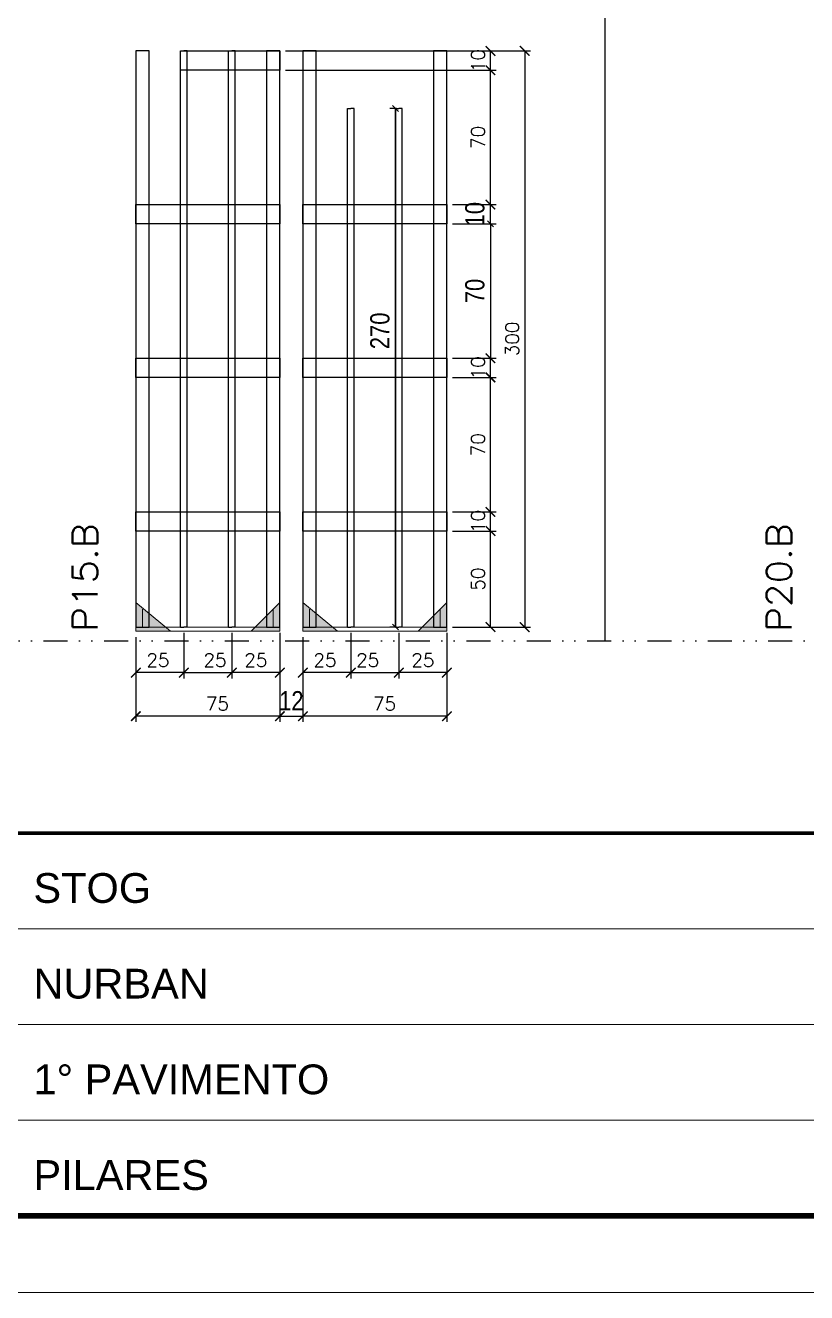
# Model space of a CAD drawing. Header units: millimetres. Extents: x 169816 to 178745, y 96537 to 113647.
# Drawn here: x 173681 to 174087, y 102280 to 102940 of the extents above; entities that cross this region are included whole.
import ezdxf

# ---------------------------------------------------------------- set-up
doc = ezdxf.new("R2010")
doc.units = ezdxf.units.MM
for name, pattern in [('CONTINUO', [0]), ('DASHED', [0.75, 0.5, -0.25]), ('DIVIDE2', [0.625, 0.25, -0.125, 0, -0.125, 0, -0.125]), ('HIDDEN', [0.375, 0.25, -0.125])]:
    doc.linetypes.add(name, pattern=pattern)
for name, color, linetype in [('COTA', 241, 'Continuous'), ('Nível', 160, 'Continuous'), ('SARR_2.2x10', 60, 'Continuous'), ('SARR_3.5x7', 81, 'Continuous'), ('SARR_7x7', 40, 'Continuous'), ('Texto Nível', 251, 'Continuous')]:
    doc.layers.add(name, color=color, linetype=linetype)
for name, color, linetype, lineweight in [('Folhas', 255, 'Continuous', 9), ('Madeira', 126, 'Continuous', 18), ('Sarr 2.2x7', 40, 'Continuous', 9), ('SARRAFO DE PRESSAO', 251, 'DASHED', 9), ('Texto Seção', 7, 'Continuous', 15)]:
    doc.layers.add(name, color=color, linetype=linetype, lineweight=lineweight)
doc.styles.add('ARIAL', font='arial.ttf')
doc.styles.add('COTA TECNICA', font='techl___.ttf', dxfattribs={"height": 10})
doc.styles.add('REGUA-120', font='ROMANS.shx', dxfattribs={"height": 15})
doc.styles.add('ROMANS', font='romans.shx')
doc.dimstyles.new('Cota Paínel', dxfattribs={"dimtxt": 7, "dimasz": 5, "dimexe": 3, "dimexo": 3, "dimgap": 3, "dimtad": 1, "dimdec": 1, "dimzin": 12, "dimdsep": 46, "dimtxsty": 'ROMANS', "dimblk": 'ARCHTICK', "dimcen": 0, "dimclrd": 4, "dimclre": 4, "dimclrt": 1, "dimadec": 1, "dimazin": 3, "dimtfac": 1, "dimtdec": 1, "dimtmove": 0, "dimatfit": 3, "dimldrblk": 'OBLIQUE', "dimfxl": 1, "dimtolj": 1, "dimtzin": 12, "dimarcsym": 0})
doc.dimstyles.new('PAINEL', dxfattribs={"dimtxt": 10, "dimasz": 3, "dimexe": 3, "dimexo": 3, "dimgap": 3, "dimtad": 1, "dimdec": 1, "dimzin": 12, "dimdsep": 46, "dimtxsty": 'COTA TECNICA', "dimblk1": 'OBLIQUE', "dimblk2": 'OBLIQUE', "dimsah": 1, "dimcen": 0.9, "dimclrd": 4, "dimclre": 4, "dimclrt": 240, "dimadec": 1, "dimazin": 3, "dimtfac": 1, "dimtdec": 1, "dimtmove": 0, "dimatfit": 3, "dimfxl": 1, "dimtolj": 1, "dimtzin": 12, "dimarcsym": 0})

# ---------------------------------------------------------------- blocks, each defined once
blk = doc.blocks.new('9999999999')
at = {"color": 30, "linetype": 'CONTINUO'}
for p, q in [((98564.56, 34379.64), (99583.98, 34379.64)), ((98564.56, 34329.83), (99487.98, 34329.83)), ((98564.56, 34280.02), (99487.98, 34280.02))]:
    blk.add_line(p, q, dxfattribs=at)
at = {"color": 30, "linetype": 'CONTINUO', "const_width": 2}
blk.add_lwpolyline([(99583.98, 34230.21), (99583.98, 34414.45, 0.414214), (99568.98, 34429.45), (98228.98, 34429.45, 0.414214), (98213.98, 34414.45), (98213.98, 34245.21, 0.414214), (98228.98, 34230.21), (99583.98, 34230.21)], format="xyb", dxfattribs=at)
at = {"layer": 'Folhas'}
blk.add_lwpolyline([(98138.98, 34190.21), (99623.98, 34190.21), (99623.98, 35240.21), (98138.98, 35240.21)], close=True, dxfattribs=at)
at = {"layer": 'Folhas', "color": 30, "const_width": 3}
blk.add_lwpolyline([(98213.98, 34230.21), (99583.98, 34230.21), (99583.98, 35200.21), (98213.98, 35200.21)], close=True, dxfattribs=at)
at = {"color": 7, "linetype": 'Continuous', "ltscale": 5, "style": 'ARIAL'}
for s, height, p in [('STOG', 15.483, (98837.68, 34393.13)), ('NURBAN', 15.483, (98837.68, 34343.32)), ('1° PAVIMENTO', 15.4829, (98837.68, 34293.51)), ('PILARES', 15.483, (98837.68, 34243.7))]:
    blk.add_text(s, height=height, dxfattribs=at).set_placement(p)
blk = doc.blocks.new('_ArchTick')
at = {"color": 0, "linetype": 'ByBlock', "const_width": 0.15}
blk.add_lwpolyline([(-0.5, -0.5), (0.5, 0.5)], dxfattribs=at)
blk = doc.blocks.new('*D1458')
at = {"layer": 'COTA', "color": 4, "lineweight": -2, "transparency": 16777216}
for p, q in [((173825.04, 102608.21), (173825.04, 102577.03)), ((173900.04, 102608.21), (173900.04, 102577.03)), ((173900.04, 102580.03), (173825.04, 102580.03))]:
    blk.add_line(p, q, dxfattribs=at)
at = {"layer": 'Defpoints', "color": 0, "transparency": 16777216}
for p in [(173825.04, 102611.21), (173900.04, 102611.21), (173825.04, 102580.03)]:
    blk.add_point(p, dxfattribs=at)
at = {"layer": 'COTA', "color": 4, "lineweight": -2, "transparency": 16777216, "xscale": 5, "yscale": 5, "zscale": 5, "rotation": 180}
blk.add_blockref('_ArchTick', (173825.04, 102580.03), dxfattribs=at)
at = {"layer": 'COTA', "color": 4, "lineweight": -2, "transparency": 16777216, "xscale": 5, "yscale": 5, "zscale": 5}
blk.add_blockref('_ArchTick', (173900.04, 102580.03), dxfattribs=at)
at = {"layer": 'COTA', "color": 1, "transparency": 16777216, "insert": (173867.54, 102586.53), "char_height": 7, "attachment_point": 5, "style": 'ROMANS'}
blk.add_mtext('\\A1;75', dxfattribs=at)
blk = doc.blocks.new('_Oblique')
at = {"color": 0, "linetype": 'ByBlock', "lineweight": -2}
blk.add_line((-0.5, -0.5), (0.5, 0.5), dxfattribs=at)
blk = doc.blocks.new('*D1459')
at = {"layer": 'COTA', "color": 4, "lineweight": -2, "transparency": 16777216}
for p, q in [((173825.04, 102621.21), (173825.04, 102599.71)), ((173850.04, 102623.41), (173850.04, 102599.71)), ((173850.04, 102602.71), (173825.04, 102602.71))]:
    blk.add_line(p, q, dxfattribs=at)
at = {"layer": 'Defpoints', "color": 0, "transparency": 16777216}
for p in [(173825.04, 102624.21), (173850.04, 102626.41), (173825.04, 102602.71)]:
    blk.add_point(p, dxfattribs=at)
at = {"layer": 'COTA', "color": 4, "lineweight": -2, "transparency": 16777216, "xscale": 5, "yscale": 5, "zscale": 5, "rotation": 180}
blk.add_blockref('_ArchTick', (173825.04, 102602.71), dxfattribs=at)
at = {"layer": 'COTA', "color": 4, "lineweight": -2, "transparency": 16777216, "xscale": 5, "yscale": 5, "zscale": 5}
blk.add_blockref('_ArchTick', (173850.04, 102602.71), dxfattribs=at)
at = {"layer": 'COTA', "color": 1, "transparency": 16777216, "insert": (173836.54, 102609.21), "char_height": 7, "attachment_point": 5, "style": 'ROMANS'}
blk.add_mtext('\\A1;25', dxfattribs=at)
blk = doc.blocks.new('*D1460')
at = {"layer": 'COTA', "color": 4, "lineweight": -2, "transparency": 16777216}
for p, q in [((173875.04, 102623.41), (173875.04, 102599.71)), ((173900.04, 102623.41), (173900.04, 102599.71)), ((173900.04, 102602.71), (173875.04, 102602.71))]:
    blk.add_line(p, q, dxfattribs=at)
at = {"layer": 'Defpoints', "color": 0, "transparency": 16777216}
for p in [(173875.04, 102626.41), (173900.04, 102626.41), (173875.04, 102602.71)]:
    blk.add_point(p, dxfattribs=at)
at = {"layer": 'COTA', "color": 4, "lineweight": -2, "transparency": 16777216, "xscale": 5, "yscale": 5, "zscale": 5, "rotation": 180}
blk.add_blockref('_ArchTick', (173875.04, 102602.71), dxfattribs=at)
at = {"layer": 'COTA', "color": 4, "lineweight": -2, "transparency": 16777216, "xscale": 5, "yscale": 5, "zscale": 5}
blk.add_blockref('_ArchTick', (173900.04, 102602.71), dxfattribs=at)
at = {"layer": 'COTA', "color": 1, "transparency": 16777216, "insert": (173887.54, 102609.21), "char_height": 7, "attachment_point": 5, "style": 'ROMANS'}
blk.add_mtext('\\A1;25', dxfattribs=at)
blk = doc.blocks.new('*D1461')
at = {"layer": 'COTA', "color": 4, "lineweight": -2, "transparency": 16777216}
for p, q in [((173903.04, 102676.41), (173925.74, 102676.41)), ((173922.74, 102626.41), (173922.74, 102676.41)), ((173903.04, 102626.41), (173925.74, 102626.41))]:
    blk.add_line(p, q, dxfattribs=at)
at = {"layer": 'Defpoints', "color": 0, "transparency": 16777216}
for p in [(173900.04, 102676.41), (173922.74, 102676.41), (173900.04, 102626.41)]:
    blk.add_point(p, dxfattribs=at)
at = {"layer": 'COTA', "color": 4, "lineweight": -2, "transparency": 16777216, "xscale": 5, "yscale": 5, "zscale": 5}
for p, rotation in [((173922.74, 102676.41), 90), ((173922.74, 102626.41), 270)]:
    blk.add_blockref('_ArchTick', p, dxfattribs=dict(at, rotation=rotation))
at = {"layer": 'COTA', "color": 1, "transparency": 16777216, "insert": (173916.24, 102651.41), "char_height": 7, "attachment_point": 5, "rotation": 90, "style": 'ROMANS'}
blk.add_mtext('\\A1;50', dxfattribs=at)
blk = doc.blocks.new('*D1462')
at = {"layer": 'COTA', "color": 4, "lineweight": -2, "transparency": 16777216}
for p, q in [((173903.04, 102686.41), (173925.74, 102686.41)), ((173922.74, 102676.41), (173922.74, 102686.41)), ((173903.04, 102676.41), (173925.74, 102676.41))]:
    blk.add_line(p, q, dxfattribs=at)
at = {"layer": 'Defpoints', "color": 0, "transparency": 16777216}
for p in [(173900.04, 102686.41), (173922.74, 102686.41), (173900.04, 102676.41)]:
    blk.add_point(p, dxfattribs=at)
at = {"layer": 'COTA', "color": 4, "lineweight": -2, "transparency": 16777216, "xscale": 5, "yscale": 5, "zscale": 5}
for p, rotation in [((173922.74, 102686.41), 90), ((173922.74, 102676.41), 270)]:
    blk.add_blockref('_ArchTick', p, dxfattribs=dict(at, rotation=rotation))
at = {"layer": 'COTA', "color": 1, "transparency": 16777216, "insert": (173916.24, 102681.41), "char_height": 7, "attachment_point": 5, "rotation": 90, "style": 'ROMANS'}
blk.add_mtext('\\A1;10', dxfattribs=at)
blk = doc.blocks.new('*D1463')
at = {"layer": 'COTA', "color": 4, "lineweight": -2, "transparency": 16777216}
for p, q in [((173903.04, 102756.37), (173925.74, 102756.37)), ((173922.74, 102686.41), (173922.74, 102756.37)), ((173903.04, 102686.41), (173925.74, 102686.41))]:
    blk.add_line(p, q, dxfattribs=at)
at = {"layer": 'Defpoints', "color": 0, "transparency": 16777216}
for p in [(173900.04, 102756.37), (173922.74, 102756.37), (173900.04, 102686.41)]:
    blk.add_point(p, dxfattribs=at)
at = {"layer": 'COTA', "color": 4, "lineweight": -2, "transparency": 16777216, "xscale": 5, "yscale": 5, "zscale": 5}
for p, rotation in [((173922.74, 102756.37), 90), ((173922.74, 102686.41), 270)]:
    blk.add_blockref('_ArchTick', p, dxfattribs=dict(at, rotation=rotation))
at = {"layer": 'COTA', "color": 1, "transparency": 16777216, "insert": (173916.24, 102721.39), "char_height": 7, "attachment_point": 5, "rotation": 90, "style": 'ROMANS'}
blk.add_mtext('\\A1;70', dxfattribs=at)
blk = doc.blocks.new('*D1464')
at = {"layer": 'COTA', "color": 4, "lineweight": -2, "transparency": 16777216}
for p, q in [((173903.04, 102766.41), (173925.74, 102766.41)), ((173922.74, 102756.41), (173922.74, 102766.41)), ((173903.04, 102756.41), (173925.74, 102756.41))]:
    blk.add_line(p, q, dxfattribs=at)
at = {"layer": 'Defpoints', "color": 0, "transparency": 16777216}
for p in [(173900.04, 102766.41), (173922.74, 102766.41), (173900.04, 102756.41)]:
    blk.add_point(p, dxfattribs=at)
at = {"layer": 'COTA', "color": 4, "lineweight": -2, "transparency": 16777216, "xscale": 5, "yscale": 5, "zscale": 5}
for p, rotation in [((173922.74, 102766.41), 90), ((173922.74, 102756.41), 270)]:
    blk.add_blockref('_ArchTick', p, dxfattribs=dict(at, rotation=rotation))
at = {"layer": 'COTA', "color": 1, "transparency": 16777216, "insert": (173916.24, 102761.41), "char_height": 7, "attachment_point": 5, "rotation": 90, "style": 'ROMANS'}
blk.add_mtext('\\A1;10', dxfattribs=at)
blk = doc.blocks.new('*D1465')
at = {"layer": 'COTA', "color": 4, "lineweight": -2, "transparency": 16777216}
for p, q in [((173903.04, 102926.41), (173943.55, 102926.41)), ((173940.55, 102926.41), (173940.55, 102626.41)), ((173903.04, 102626.41), (173943.55, 102626.41))]:
    blk.add_line(p, q, dxfattribs=at)
at = {"layer": 'Defpoints', "color": 0, "transparency": 16777216}
for p in [(173900.04, 102926.41), (173900.04, 102626.41), (173940.55, 102626.41)]:
    blk.add_point(p, dxfattribs=at)
at = {"layer": 'COTA', "color": 4, "lineweight": -2, "transparency": 16777216, "xscale": 5, "yscale": 5, "zscale": 5}
for p, rotation in [((173940.55, 102926.41), 90), ((173940.55, 102626.41), 270)]:
    blk.add_blockref('_ArchTick', p, dxfattribs=dict(at, rotation=rotation))
at = {"layer": 'COTA', "color": 1, "transparency": 16777216, "insert": (173934.05, 102776.41), "char_height": 7, "attachment_point": 5, "rotation": 90, "style": 'ROMANS'}
blk.add_mtext('\\A1;300', dxfattribs=at)
blk = doc.blocks.new('*D1471')
at = {"layer": 'COTA', "color": 4, "lineweight": -2, "transparency": 16777216}
for p, q in [((173816.04, 102916.34), (173925.74, 102916.34)), ((173922.74, 102846.37), (173922.74, 102916.34)), ((173903.04, 102846.37), (173925.74, 102846.37))]:
    blk.add_line(p, q, dxfattribs=at)
at = {"layer": 'Defpoints', "color": 0, "transparency": 16777216}
for p in [(173813.04, 102916.34), (173922.74, 102916.34), (173900.04, 102846.37)]:
    blk.add_point(p, dxfattribs=at)
at = {"layer": 'COTA', "color": 4, "lineweight": -2, "transparency": 16777216, "xscale": 5, "yscale": 5, "zscale": 5}
for p, rotation in [((173922.74, 102916.34), 90), ((173922.74, 102846.37), 270)]:
    blk.add_blockref('_ArchTick', p, dxfattribs=dict(at, rotation=rotation))
at = {"layer": 'COTA', "color": 1, "transparency": 16777216, "insert": (173916.24, 102881.36), "char_height": 7, "attachment_point": 5, "rotation": 90, "style": 'ROMANS'}
blk.add_mtext('\\A1;70', dxfattribs=at)
blk = doc.blocks.new('*D1472')
at = {"layer": 'COTA', "color": 4, "lineweight": -2, "transparency": 16777216}
for p, q in [((173816.04, 102926.34), (173925.74, 102926.34)), ((173922.74, 102916.34), (173922.74, 102926.34)), ((173816.04, 102916.34), (173925.74, 102916.34))]:
    blk.add_line(p, q, dxfattribs=at)
at = {"layer": 'Defpoints', "color": 0, "transparency": 16777216}
for p in [(173813.04, 102926.34), (173922.74, 102926.34), (173813.04, 102916.34)]:
    blk.add_point(p, dxfattribs=at)
at = {"layer": 'COTA', "color": 4, "lineweight": -2, "transparency": 16777216, "xscale": 5, "yscale": 5, "zscale": 5}
for p, rotation in [((173922.74, 102926.34), 90), ((173922.74, 102916.34), 270)]:
    blk.add_blockref('_ArchTick', p, dxfattribs=dict(at, rotation=rotation))
at = {"layer": 'COTA', "color": 1, "transparency": 16777216, "insert": (173916.24, 102921.34), "char_height": 7, "attachment_point": 5, "rotation": 90, "style": 'ROMANS'}
blk.add_mtext('\\A1;10', dxfattribs=at)
blk = doc.blocks.new('*D1466')
at = {"layer": 'COTA', "color": 4, "lineweight": -2, "transparency": 16777216}
for p, q in [((173903.04, 102846.37), (173925.74, 102846.37)), ((173922.74, 102836.37), (173922.74, 102846.37)), ((173903.04, 102836.37), (173925.74, 102836.37))]:
    blk.add_line(p, q, dxfattribs=at)
at = {"layer": 'Defpoints', "color": 0, "transparency": 16777216}
for p in [(173900.04, 102846.37), (173922.74, 102846.37), (173900.04, 102836.37)]:
    blk.add_point(p, dxfattribs=at)
at = {"layer": 'COTA', "color": 4, "lineweight": -2, "transparency": 16777216, "xscale": 3, "yscale": 3, "zscale": 3}
for p, rotation in [((173922.74, 102846.37), 90), ((173922.74, 102836.37), 270)]:
    blk.add_blockref('_Oblique', p, dxfattribs=dict(at, rotation=rotation))
at = {"layer": 'COTA', "color": 240, "transparency": 16777216, "insert": (173914.64, 102841.37), "char_height": 10, "attachment_point": 5, "rotation": 90, "style": 'COTA TECNICA'}
blk.add_mtext('\\A1;10', dxfattribs=at)
blk = doc.blocks.new('*D1467')
at = {"layer": 'COTA', "color": 4, "lineweight": -2, "transparency": 16777216}
for p, q in [((173903.04, 102836.37), (173925.74, 102836.37)), ((173922.74, 102836.37), (173922.74, 102766.37)), ((173903.04, 102766.37), (173925.74, 102766.37))]:
    blk.add_line(p, q, dxfattribs=at)
at = {"layer": 'Defpoints', "color": 0, "transparency": 16777216}
for p in [(173900.04, 102836.37), (173900.04, 102766.37), (173922.74, 102766.37)]:
    blk.add_point(p, dxfattribs=at)
at = {"layer": 'COTA', "color": 4, "lineweight": -2, "transparency": 16777216, "xscale": 3, "yscale": 3, "zscale": 3}
for p, rotation in [((173922.74, 102836.37), 90), ((173922.74, 102766.37), 270)]:
    blk.add_blockref('_Oblique', p, dxfattribs=dict(at, rotation=rotation))
at = {"layer": 'COTA', "color": 240, "transparency": 16777216, "insert": (173914.64, 102801.37), "char_height": 10, "attachment_point": 5, "rotation": 90, "style": 'COTA TECNICA'}
blk.add_mtext('\\A1;70', dxfattribs=at)
blk = doc.blocks.new('*D1468')
at = {"layer": 'COTA', "color": 4, "lineweight": -2, "transparency": 16777216}
for p, q in [((173738.04, 102608.21), (173738.04, 102577.03)), ((173813.04, 102608.21), (173813.04, 102577.03)), ((173813.04, 102580.03), (173738.04, 102580.03))]:
    blk.add_line(p, q, dxfattribs=at)
at = {"layer": 'Defpoints', "color": 0, "transparency": 16777216}
for p in [(173738.04, 102611.21), (173813.04, 102611.21), (173738.04, 102580.03)]:
    blk.add_point(p, dxfattribs=at)
at = {"layer": 'COTA', "color": 4, "lineweight": -2, "transparency": 16777216, "xscale": 5, "yscale": 5, "zscale": 5, "rotation": 180}
blk.add_blockref('_ArchTick', (173738.04, 102580.03), dxfattribs=at)
at = {"layer": 'COTA', "color": 4, "lineweight": -2, "transparency": 16777216, "xscale": 5, "yscale": 5, "zscale": 5}
blk.add_blockref('_ArchTick', (173813.04, 102580.03), dxfattribs=at)
at = {"layer": 'COTA', "color": 1, "transparency": 16777216, "insert": (173780.54, 102586.53), "char_height": 7, "attachment_point": 5, "style": 'ROMANS'}
blk.add_mtext('\\A1;75', dxfattribs=at)
blk = doc.blocks.new('*D1469')
at = {"layer": 'COTA', "color": 4, "lineweight": -2, "transparency": 16777216}
for p, q in [((173738.04, 102621.21), (173738.04, 102599.71)), ((173763.04, 102623.41), (173763.04, 102599.71)), ((173763.04, 102602.71), (173738.04, 102602.71))]:
    blk.add_line(p, q, dxfattribs=at)
at = {"layer": 'Defpoints', "color": 0, "transparency": 16777216}
for p in [(173738.04, 102624.21), (173763.04, 102626.41), (173738.04, 102602.71)]:
    blk.add_point(p, dxfattribs=at)
at = {"layer": 'COTA', "color": 4, "lineweight": -2, "transparency": 16777216, "xscale": 5, "yscale": 5, "zscale": 5, "rotation": 180}
blk.add_blockref('_ArchTick', (173738.04, 102602.71), dxfattribs=at)
at = {"layer": 'COTA', "color": 4, "lineweight": -2, "transparency": 16777216, "xscale": 5, "yscale": 5, "zscale": 5}
blk.add_blockref('_ArchTick', (173763.04, 102602.71), dxfattribs=at)
at = {"layer": 'COTA', "color": 1, "transparency": 16777216, "insert": (173749.54, 102609.21), "char_height": 7, "attachment_point": 5, "style": 'ROMANS'}
blk.add_mtext('\\A1;25', dxfattribs=at)
blk = doc.blocks.new('*D1470')
at = {"layer": 'COTA', "color": 4, "lineweight": -2, "transparency": 16777216}
for p, q in [((173788.04, 102623.41), (173788.04, 102599.71)), ((173813.04, 102623.41), (173813.04, 102599.71)), ((173813.04, 102602.71), (173788.04, 102602.71))]:
    blk.add_line(p, q, dxfattribs=at)
at = {"layer": 'Defpoints', "color": 0, "transparency": 16777216}
for p in [(173788.04, 102626.41), (173813.04, 102626.41), (173788.04, 102602.71)]:
    blk.add_point(p, dxfattribs=at)
at = {"layer": 'COTA', "color": 4, "lineweight": -2, "transparency": 16777216, "xscale": 5, "yscale": 5, "zscale": 5, "rotation": 180}
blk.add_blockref('_ArchTick', (173788.04, 102602.71), dxfattribs=at)
at = {"layer": 'COTA', "color": 4, "lineweight": -2, "transparency": 16777216, "xscale": 5, "yscale": 5, "zscale": 5}
blk.add_blockref('_ArchTick', (173813.04, 102602.71), dxfattribs=at)
at = {"layer": 'COTA', "color": 1, "transparency": 16777216, "insert": (173800.54, 102609.21), "char_height": 7, "attachment_point": 5, "style": 'ROMANS'}
blk.add_mtext('\\A1;25', dxfattribs=at)
blk = doc.blocks.new('*D1473')
at = {"layer": 'COTA', "color": 4, "lineweight": -2, "transparency": 16777216}
for p, q in [((173813.04, 102621.21), (173813.04, 102577.03)), ((173825.04, 102621.21), (173825.04, 102577.03)), ((173813.04, 102580.03), (173825.04, 102580.03))]:
    blk.add_line(p, q, dxfattribs=at)
at = {"layer": 'Defpoints', "color": 0, "transparency": 16777216}
for p in [(173813.04, 102624.21), (173825.04, 102624.21), (173825.04, 102580.03)]:
    blk.add_point(p, dxfattribs=at)
at = {"layer": 'COTA', "color": 4, "lineweight": -2, "transparency": 16777216, "xscale": 3, "yscale": 3, "zscale": 3, "rotation": 180}
blk.add_blockref('_Oblique', (173813.04, 102580.03), dxfattribs=at)
at = {"layer": 'COTA', "color": 4, "lineweight": -2, "transparency": 16777216, "xscale": 3, "yscale": 3, "zscale": 3}
blk.add_blockref('_Oblique', (173825.04, 102580.03), dxfattribs=at)
at = {"layer": 'COTA', "color": 240, "transparency": 16777216, "insert": (173819.04, 102588.09), "char_height": 10, "attachment_point": 5, "style": 'COTA TECNICA'}
blk.add_mtext('\\A1;12', dxfattribs=at)
blk = doc.blocks.new('*D1474')
at = {"layer": 'COTA', "color": 4, "lineweight": -2, "transparency": 16777216}
for p, q in [((173763.04, 102623.41), (173763.04, 102599.71)), ((173788.04, 102623.41), (173788.04, 102599.71)), ((173763.04, 102602.71), (173788.04, 102602.71))]:
    blk.add_line(p, q, dxfattribs=at)
at = {"layer": 'Defpoints', "color": 0, "transparency": 16777216}
for p in [(173763.04, 102626.41), (173788.04, 102626.41), (173788.04, 102602.71)]:
    blk.add_point(p, dxfattribs=at)
at = {"layer": 'COTA', "color": 4, "lineweight": -2, "transparency": 16777216, "xscale": 5, "yscale": 5, "zscale": 5, "rotation": 180}
blk.add_blockref('_ArchTick', (173763.04, 102602.71), dxfattribs=at)
at = {"layer": 'COTA', "color": 4, "lineweight": -2, "transparency": 16777216, "xscale": 5, "yscale": 5, "zscale": 5}
blk.add_blockref('_ArchTick', (173788.04, 102602.71), dxfattribs=at)
at = {"layer": 'COTA', "color": 1, "transparency": 16777216, "insert": (173779.29, 102609.21), "char_height": 7, "attachment_point": 5, "style": 'ROMANS'}
blk.add_mtext('\\A1;25', dxfattribs=at)
blk = doc.blocks.new('*D1475')
at = {"layer": 'COTA', "color": 4, "lineweight": -2, "transparency": 16777216}
for p, q in [((173850.04, 102623.41), (173850.04, 102599.71)), ((173875.04, 102623.41), (173875.04, 102599.71)), ((173850.04, 102602.71), (173875.04, 102602.71))]:
    blk.add_line(p, q, dxfattribs=at)
at = {"layer": 'Defpoints', "color": 0, "transparency": 16777216}
for p in [(173850.04, 102626.41), (173875.04, 102626.41), (173875.04, 102602.71)]:
    blk.add_point(p, dxfattribs=at)
at = {"layer": 'COTA', "color": 4, "lineweight": -2, "transparency": 16777216, "xscale": 5, "yscale": 5, "zscale": 5, "rotation": 180}
blk.add_blockref('_ArchTick', (173850.04, 102602.71), dxfattribs=at)
at = {"layer": 'COTA', "color": 4, "lineweight": -2, "transparency": 16777216, "xscale": 5, "yscale": 5, "zscale": 5}
blk.add_blockref('_ArchTick', (173875.04, 102602.71), dxfattribs=at)
at = {"layer": 'COTA', "color": 1, "transparency": 16777216, "insert": (173858.79, 102609.21), "char_height": 7, "attachment_point": 5, "style": 'ROMANS'}
blk.add_mtext('\\A1;25', dxfattribs=at)
blk = doc.blocks.new('*D1476')
at = {"layer": 'COTA', "color": 4, "lineweight": -2, "transparency": 16777216}
for p, q in [((173873.79, 102896.37), (173870.29, 102896.37)), ((173873.29, 102896.37), (173873.29, 102626.41)), ((173873.79, 102626.41), (173870.29, 102626.41))]:
    blk.add_line(p, q, dxfattribs=at)
at = {"layer": 'Defpoints', "color": 0, "transparency": 16777216}
for p in [(173876.79, 102896.37), (173873.29, 102626.41), (173876.79, 102626.41)]:
    blk.add_point(p, dxfattribs=at)
at = {"layer": 'COTA', "color": 4, "lineweight": -2, "transparency": 16777216, "xscale": 3, "yscale": 3, "zscale": 3}
for p, rotation in [((173873.29, 102896.37), 90), ((173873.29, 102626.41), 270)]:
    blk.add_blockref('_Oblique', p, dxfattribs=dict(at, rotation=rotation))
at = {"layer": 'COTA', "color": 240, "transparency": 16777216, "insert": (173865.19, 102780.62), "char_height": 10, "attachment_point": 5, "rotation": 90, "style": 'COTA TECNICA'}
blk.add_mtext('\\A1;270', dxfattribs=at)

msp = doc.modelspace()

# ---------------------------------------------------------------- hatches: boundary and pattern name
at = {"layer": 'Madeira'}
h = msp.add_hatch(color=252, dxfattribs=at)
h.dxf.hatch_style = 2
h.paths.add_polyline_path([(173738.04, 102639.21), (173738.04, 102624.21), (173756.04, 102624.21)])
h = msp.add_hatch(color=252, dxfattribs=at)
h.dxf.hatch_style = 2
h.paths.add_polyline_path([(173813.04, 102639.21), (173813.04, 102624.21), (173798.04, 102624.21)])
h = msp.add_hatch(color=252, dxfattribs=at)
h.dxf.hatch_style = 2
h.paths.add_polyline_path([(173825.04, 102639.21), (173825.04, 102624.21), (173843.04, 102624.21)])
h = msp.add_hatch(color=252, dxfattribs=at)
h.dxf.hatch_style = 2
h.paths.add_polyline_path([(173900.04, 102639.21), (173900.04, 102624.21), (173885.04, 102624.21)])

# ---------------------------------------------------------------- linework, layer by layer
at = {"layer": 'Madeira', "color": 1, "linetype": 'HIDDEN'}
for p, q in [((173741.54, 102635.71), (173741.54, 102626.41)), ((173741.54, 102635.71), (173741.54, 102626.41)), ((173745.04, 102632.21), (173745.04, 102626.41)), ((173809.54, 102635.71), (173809.54, 102626.41)), ((173809.54, 102635.71), (173809.54, 102626.41)), ((173828.54, 102635.71), (173828.54, 102626.41)), ((173828.54, 102635.71), (173828.54, 102626.41)), ((173832.04, 102632.21), (173832.04, 102626.41)), ((173896.54, 102635.71), (173896.54, 102626.41)), ((173896.54, 102635.71), (173896.54, 102626.41)), ((173747.87, 102626.41), (173738.04, 102626.41)), ((173747.87, 102626.41), (173738.04, 102626.41)), ((173753.84, 102626.41), (173738.04, 102626.41)), ((173800.24, 102626.41), (173813.04, 102626.41)), ((173803.21, 102626.41), (173813.04, 102626.41)), ((173803.21, 102626.41), (173813.04, 102626.41)), ((173834.87, 102626.41), (173825.04, 102626.41)), ((173834.87, 102626.41), (173825.04, 102626.41)), ((173840.84, 102626.41), (173825.04, 102626.41)), ((173887.24, 102626.41), (173900.04, 102626.41)), ((173890.21, 102626.41), (173900.04, 102626.41)), ((173890.21, 102626.41), (173900.04, 102626.41))]:
    msp.add_line(p, q, dxfattribs=at)
at = {"layer": 'Madeira'}
for p, q in [((173738.04, 102626.41), (173738.04, 102624.21)), ((173738.04, 102626.41), (173738.04, 102624.21)), ((173738.04, 102626.41), (173738.04, 102624.21)), ((173825.04, 102626.41), (173825.04, 102624.21)), ((173825.04, 102626.41), (173825.04, 102624.21)), ((173825.04, 102626.41), (173825.04, 102624.21))]:
    msp.add_line(p, q, dxfattribs=at)
at = {"layer": 'Madeira', "color": 0}
for points in [[(173738.04, 102639.21), (173738.04, 102624.21), (173756.04, 102624.21), (173738.04, 102639.21)], [(173813.04, 102639.21), (173813.04, 102624.21), (173798.04, 102624.21), (173813.04, 102639.21)], [(173825.04, 102639.21), (173825.04, 102624.21), (173843.04, 102624.21), (173825.04, 102639.21)], [(173900.04, 102639.21), (173900.04, 102624.21), (173885.04, 102624.21), (173900.04, 102639.21)]]:
    msp.add_lwpolyline(points, dxfattribs=at)
at = {"layer": 'Nível', "color": 4, "linetype": 'DIVIDE2', "ltscale": 50}
msp.add_line((173061.02, 102619.21), (174431.02, 102619.21), dxfattribs=at)
at = {"layer": 'Sarr 2.2x7'}
for points in [[(173813.04, 102626.41), (173738.04, 102626.41), (173738.04, 102624.21), (173813.04, 102624.21)], [(173813.04, 102626.41), (173738.04, 102626.41), (173738.04, 102624.21), (173813.04, 102624.21)], [(173900.04, 102626.41), (173825.04, 102626.41), (173825.04, 102624.21), (173900.04, 102624.21)], [(173900.04, 102626.41), (173825.04, 102626.41), (173825.04, 102624.21), (173900.04, 102624.21)]]:
    msp.add_lwpolyline(points, close=True, dxfattribs=at)
at = {"layer": 'SARR_2.2x10'}
for points in [[(173761.29, 102926.34), (173813.04, 102926.34), (173813.04, 102916.34), (173761.29, 102916.34)], [(173738.04, 102846.37), (173813.04, 102846.37), (173813.04, 102836.37), (173738.04, 102836.37)], [(173738.04, 102846.37), (173813.04, 102846.37), (173813.04, 102836.37), (173738.04, 102836.37)], [(173825.04, 102846.37), (173900.04, 102846.37), (173900.04, 102836.37), (173825.04, 102836.37)], [(173825.04, 102846.37), (173900.04, 102846.37), (173900.04, 102836.37), (173825.04, 102836.37)], [(173738.04, 102766.37), (173813.04, 102766.37), (173813.04, 102756.37), (173738.04, 102756.37)], [(173738.04, 102766.37), (173813.04, 102766.37), (173813.04, 102756.37), (173738.04, 102756.37)], [(173825.04, 102766.37), (173900.04, 102766.37), (173900.04, 102756.37), (173825.04, 102756.37)], [(173825.04, 102766.37), (173900.04, 102766.37), (173900.04, 102756.37), (173825.04, 102756.37)], [(173738.04, 102686.37), (173813.04, 102686.37), (173813.04, 102676.37), (173738.04, 102676.37)], [(173738.04, 102686.37), (173813.04, 102686.37), (173813.04, 102676.37), (173738.04, 102676.37)], [(173825.04, 102686.37), (173900.04, 102686.37), (173900.04, 102676.37), (173825.04, 102676.37)], [(173825.04, 102686.37), (173900.04, 102686.37), (173900.04, 102676.37), (173825.04, 102676.37)]]:
    msp.add_lwpolyline(points, close=True, dxfattribs=at)
at = {"layer": 'SARR_3.5x7'}
for p, q in [((173761.29, 102626.41), (173761.29, 102926.37)), ((173761.29, 102926.37), (173763.04, 102926.37)), ((173761.29, 102626.41), (173761.29, 102926.37)), ((173761.29, 102926.37), (173763.04, 102926.37)), ((173764.79, 102926.37), (173763.04, 102926.37)), ((173764.79, 102926.37), (173763.04, 102926.37)), ((173764.79, 102626.41), (173764.79, 102926.37)), ((173764.79, 102626.41), (173764.79, 102926.37)), ((173786.29, 102626.41), (173786.29, 102926.37)), ((173786.29, 102926.37), (173788.04, 102926.37)), ((173786.29, 102626.41), (173786.29, 102926.37)), ((173786.29, 102926.37), (173788.04, 102926.37)), ((173789.79, 102926.37), (173788.04, 102926.37)), ((173789.79, 102926.37), (173788.04, 102926.37)), ((173789.79, 102626.41), (173789.79, 102926.37)), ((173789.79, 102626.41), (173789.79, 102926.37)), ((173848.29, 102626.41), (173848.29, 102896.37)), ((173848.29, 102896.37), (173850.04, 102896.37)), ((173848.29, 102626.41), (173848.29, 102896.37)), ((173848.29, 102896.37), (173850.04, 102896.37)), ((173851.79, 102896.37), (173850.04, 102896.37)), ((173851.79, 102896.37), (173850.04, 102896.37)), ((173851.79, 102626.41), (173851.79, 102896.37)), ((173851.79, 102626.41), (173851.79, 102896.37)), ((173873.29, 102626.41), (173873.29, 102896.37)), ((173873.29, 102896.37), (173875.04, 102896.37)), ((173873.29, 102626.41), (173873.29, 102896.37)), ((173873.29, 102896.37), (173875.04, 102896.37)), ((173876.79, 102896.37), (173875.04, 102896.37)), ((173876.79, 102896.37), (173875.04, 102896.37)), ((173876.79, 102626.41), (173876.79, 102896.37)), ((173876.79, 102626.41), (173876.79, 102896.37)), ((173761.29, 102626.41), (173763.04, 102626.41)), ((173761.29, 102626.41), (173763.04, 102626.41)), ((173764.79, 102626.41), (173763.04, 102626.41)), ((173764.79, 102626.41), (173763.04, 102626.41)), ((173786.29, 102626.41), (173788.04, 102626.41)), ((173786.29, 102626.41), (173788.04, 102626.41)), ((173789.79, 102626.41), (173788.04, 102626.41)), ((173789.79, 102626.41), (173788.04, 102626.41)), ((173848.29, 102626.41), (173850.04, 102626.41)), ((173848.29, 102626.41), (173850.04, 102626.41)), ((173851.79, 102626.41), (173850.04, 102626.41)), ((173851.79, 102626.41), (173850.04, 102626.41)), ((173873.29, 102626.41), (173875.04, 102626.41)), ((173873.29, 102626.41), (173875.04, 102626.41)), ((173876.79, 102626.41), (173875.04, 102626.41)), ((173876.79, 102626.41), (173875.04, 102626.41))]:
    msp.add_line(p, q, dxfattribs=at)
at = {"layer": 'SARR_7x7'}
for points in [[(173738.04, 102626.41), (173745.04, 102626.41), (173745.04, 102926.41), (173738.04, 102926.41)], [(173738.04, 102626.41), (173745.04, 102626.41), (173745.04, 102926.41), (173738.04, 102926.41)], [(173806.04, 102626.41), (173813.04, 102626.41), (173813.04, 102926.41), (173806.04, 102926.41)], [(173806.04, 102626.41), (173813.04, 102626.41), (173813.04, 102926.41), (173806.04, 102926.41)], [(173825.04, 102626.41), (173832.04, 102626.41), (173832.04, 102926.41), (173825.04, 102926.41)], [(173825.04, 102626.41), (173832.04, 102626.41), (173832.04, 102926.41), (173825.04, 102926.41)], [(173893.04, 102626.41), (173900.04, 102626.41), (173900.04, 102926.41), (173893.04, 102926.41)], [(173893.04, 102626.41), (173900.04, 102626.41), (173900.04, 102926.41), (173893.04, 102926.41)]]:
    msp.add_lwpolyline(points, close=True, dxfattribs=at)
at = {"layer": 'Texto Nível'}
msp.add_line((173982.44, 102619.21), (173982.44, 103289.93), dxfattribs=at)

# ---------------------------------------------------------------- block references
at = {"layer": 'SARRAFO DE PRESSAO', "color": 6, "linetype": 'ByBlock'}
msp.add_blockref('9999999999', (74847.04, 68089.72), dxfattribs=at)

# ---------------------------------------------------------------- texts
at = {"layer": 'Texto Seção', "style": 'REGUA-120', "width": 1.1}
for s, p in [('P15.B', (173718.1, 102623.98)), ('P20.B', (174079.51, 102623.98))]:
    msp.add_text(s, height=13, rotation=90, dxfattribs=at).set_placement(p)

# ---------------------------------------------------------------- dimensions: what is measured, and where the dimension line sits
at = {"layer": 'COTA'}
for base, p1, p2, picture, middle in [((173922.74, 102926.34), (173813.04, 102916.34), (173813.04, 102926.34), '*D1472', (173922.74, 102921.34)), ((173940.55, 102626.41), (173900.04, 102926.41), (173900.04, 102626.41), '*D1465', (173940.55, 102776.41)), ((173922.74, 102766.41), (173900.04, 102756.41), (173900.04, 102766.41), '*D1464', (173922.74, 102761.41))]:
    dim = msp.add_linear_dim(base=base, p1=p1, p2=p2, angle=90, dimstyle='Cota Paínel', override={"dimtad": 3}, dxfattribs=at)
    dim.commit()
    dim.dimension.update_dxf_attribs({"geometry": picture, "text_midpoint": middle, "dimtype": 160})
for base, p1, p2, picture, middle in [((173922.74, 102916.34), (173900.04, 102846.37), (173813.04, 102916.34), '*D1471', (173916.24, 102881.36)), ((173922.74, 102756.37), (173900.04, 102686.41), (173900.04, 102756.37), '*D1463', (173916.24, 102721.39))]:
    dim = msp.add_linear_dim(base=base, p1=p1, p2=p2, angle=90, dimstyle='Cota Paínel', override={"dimtad": 3}, dxfattribs=at)
    dim.commit()
    dim.dimension.update_dxf_attribs({"geometry": picture, "text_midpoint": middle})
for base, p1, p2, angle, dimstyle, picture, middle in [((173873.29, 102626.41), (173876.79, 102896.37), (173876.79, 102626.41), 90, 'PAINEL', '*D1476', (173873.29, 102780.62)), ((173922.74, 102846.37), (173900.04, 102836.37), (173900.04, 102846.37), 90, 'PAINEL', '*D1466', (173922.74, 102841.37)), ((173922.74, 102686.41), (173900.04, 102676.41), (173900.04, 102686.41), 90, 'Cota Paínel', '*D1462', (173922.74, 102681.41)), ((173738.04, 102602.71), (173763.04, 102626.41), (173738.04, 102624.21), 180, 'Cota Paínel', '*D1469', (173749.54, 102602.71)), ((173825.04, 102602.71), (173850.04, 102626.41), (173825.04, 102624.21), 180, 'Cota Paínel', '*D1459', (173836.54, 102602.71)), ((173738.04, 102580.03), (173813.04, 102611.21), (173738.04, 102611.21), 180, 'Cota Paínel', '*D1468', (173780.54, 102580.03)), ((173825.04, 102580.03), (173900.04, 102611.21), (173825.04, 102611.21), 180, 'Cota Paínel', '*D1458', (173867.54, 102580.03))]:
    dim = msp.add_linear_dim(base=base, p1=p1, p2=p2, angle=angle, dimstyle=dimstyle, dxfattribs=at)
    dim.commit()
    dim.dimension.update_dxf_attribs({"geometry": picture, "text_midpoint": middle, "dimtype": 160})
for base, p1, p2, angle, dimstyle, picture, middle in [((173922.74, 102766.37), (173900.04, 102836.37), (173900.04, 102766.37), 90, 'PAINEL', '*D1467', (173914.64, 102801.37)), ((173922.74, 102676.41), (173900.04, 102626.41), (173900.04, 102676.41), 90, 'Cota Paínel', '*D1461', (173916.24, 102651.41)), ((173788.04, 102602.71), (173813.04, 102626.41), (173788.04, 102626.41), 180, 'Cota Paínel', '*D1470', (173800.54, 102609.21)), ((173875.04, 102602.71), (173900.04, 102626.41), (173875.04, 102626.41), 180, 'Cota Paínel', '*D1460', (173887.54, 102609.21))]:
    dim = msp.add_linear_dim(base=base, p1=p1, p2=p2, angle=angle, dimstyle=dimstyle, dxfattribs=at)
    dim.commit()
    dim.dimension.update_dxf_attribs({"geometry": picture, "text_midpoint": middle})
for base, p1, p2, dimstyle, picture, middle in [((173788.04, 102602.71), (173763.04, 102626.41), (173788.04, 102626.41), 'Cota Paínel', '*D1474', (173779.29, 102602.71)), ((173825.04, 102580.03), (173813.04, 102624.21), (173825.04, 102624.21), 'PAINEL', '*D1473', (173819.04, 102580.03)), ((173875.04, 102602.71), (173850.04, 102626.41), (173875.04, 102626.41), 'Cota Paínel', '*D1475', (173858.79, 102602.71))]:
    dim = msp.add_linear_dim(base=base, p1=p1, p2=p2, dimstyle=dimstyle, dxfattribs=at)
    dim.commit()
    dim.dimension.update_dxf_attribs({"geometry": picture, "text_midpoint": middle, "dimtype": 160})

doc.saveas('drawing.dxf')
